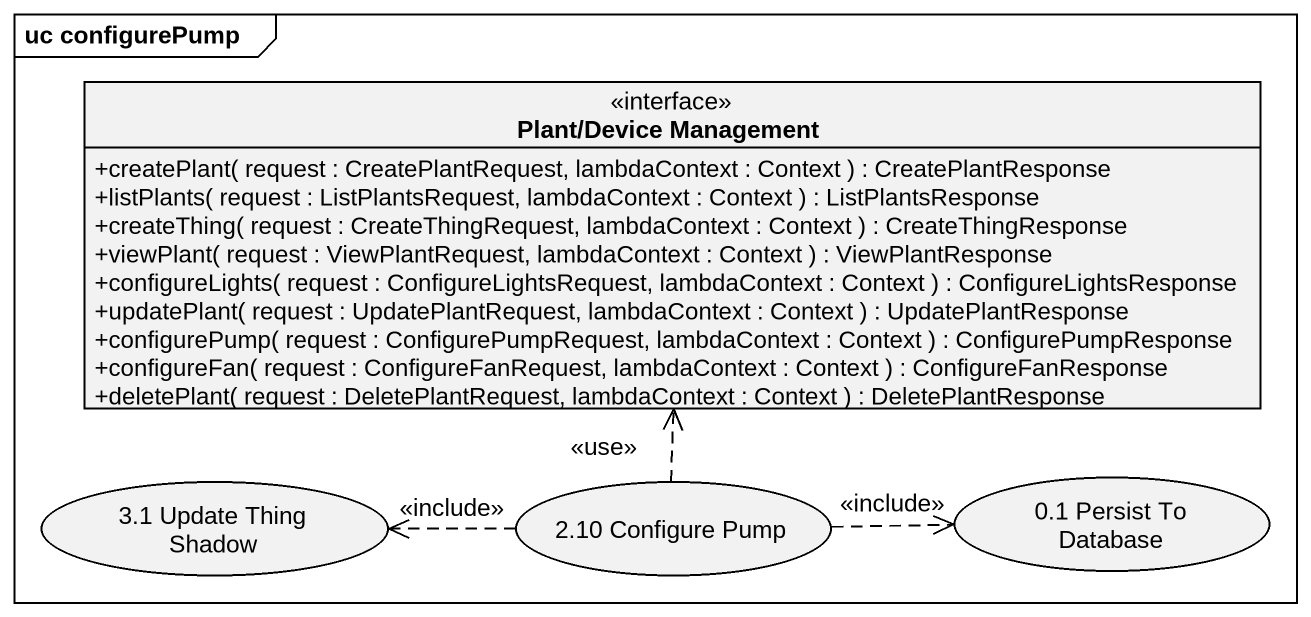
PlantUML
@startuml
mainframe uc configurePump
allowmixing
hide circle
hide empty members
skinparam classAttributeIconSize 0
interface "Plant/Device Management" as Plant_Device_Management {
  +createPlant( request : CreatePlantRequest, lambdaContext : Context ) : CreatePlantResponse
  +listPlants( request : ListPlantsRequest, lambdaContext : Context ) : ListPlantsResponse
  +createThing( request : CreateThingRequest, lambdaContext : Context ) : CreateThingResponse
  +viewPlant( request : ViewPlantRequest, lambdaContext : Context ) : ViewPlantResponse
  +configureLights( request : ConfigureLightsRequest, lambdaContext : Context ) : ConfigureLightsResponse
  +updatePlant( request : UpdatePlantRequest, lambdaContext : Context ) : UpdatePlantResponse
  +configurePump( request : ConfigurePumpRequest, lambdaContext : Context ) : ConfigurePumpResponse
  +configureFan( request : ConfigureFanRequest, lambdaContext : Context ) : ConfigureFanResponse
  +deletePlant( request : DeletePlantRequest, lambdaContext : Context ) : DeletePlantResponse
}
usecase "3.1 Update Thing Shadow" as u3_1_Update_Thing_Shadow
usecase "2.10 Configure Pump" as u2_10_Configure_Pump
usecase "0.1 Persist To Database" as u0_1_Persist_To_Database
u2_10_Configure_Pump .up.> Plant_Device_Management : <<use>>
u2_10_Configure_Pump .left.> u3_1_Update_Thing_Shadow : <<include>>
u2_10_Configure_Pump .right.> u0_1_Persist_To_Database : <<include>>
@enduml
